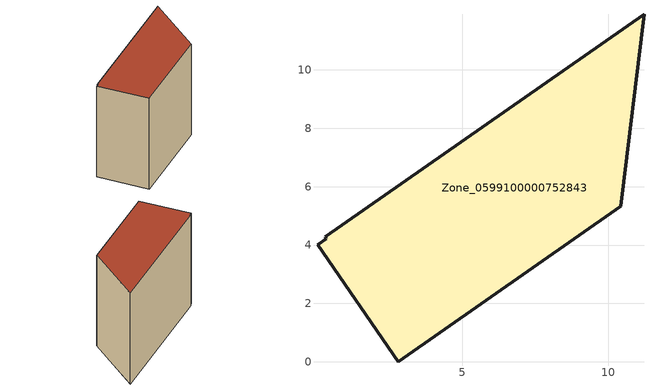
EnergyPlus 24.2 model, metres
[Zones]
Zone_0599100000752843
 floor ground (C_G): 0.34,4.21 0.3,4.28 11.22,11.91 10.42,5.32 2.81,0 0.04,4 z0
 wall outside (C_F): 0.04,4 2.81,0 10.42,5.32 11.22,11.91 0.3,4.28 0.34,4.21 0.04,4 z0:9.14
 roof outside (C_R): 0.3,4.28 0.34,4.21 0.04,4 2.81,0 10.42,5.32 11.22,11.91 z9.14
[BUILDING]
Pand.0599100000752843: North Axis=0; Terrain=City; Loads Convergence Tolerance Value=0.04; Temperature Convergence Tolerance Value=0.4; Solar Distribution=FullExterior; Maximum Number of Warmup Days=25; Minimum Number of Warmup Days=1
[Site:Location]
Rotterdam.The.Hague.AP_ZH_NLD Design_Conditions: Latitude=51.96; Longitude=4.45; Time Zone=1; Elevation=-4.5
[SITE:GROUNDTEMPERATURE:BUILDINGSURFACE]
18, 18, 18, 18, 18, 18, 18, 18, 18, 18, 18, 18
[MATERIAL] Thermal Absorptance=0.9; Solar Absorptance=0.7; Visible Absorptance=0.7
Name | Roughness | Thickness | Conductivity | Density | Specific Heat
G.TI.2006-2014 | MediumSmooth | 0.15 | 0.06 | 540 | 1210
F.TI.2006-2014 | Rough | 0.3 | 0.12 | 1920 | 840
R.TI.2006-2014 | MediumRough | 0.2 | 0.08 | 1500 | 1000
[CONSTRUCTION]
C_G: G.TI.2006-2014
C_F: F.TI.2006-2014
C_R: R.TI.2006-2014
[ZONE]
Zone_0599100000752843: Type=1; Multiplier=1; Ceiling Height=Autocalculate; Volume=Autocalculate; Floor Area=autocalculate; Part of Total Floor Area=Yes
[ZONEINFILTRATION:DESIGNFLOWRATE]
Infil_Zone_0599100000752843: Zone or ZoneList or Space or SpaceList=Zone_0599100000752843; Schedule=AlwaysOn; Design Flow Rate Calculation Method=Flow/Area; Flow Rate per Floor Area=0.0015; Constant Term Coefficient=1; Temperature Term Coefficient=0; Velocity Term Coefficient=0; Velocity Squared Term Coefficient=0
[HVACTEMPLATE:ZONE:IDEALLOADSAIRSYSTEM]
Zone_0599100000752843: Maximum Heating Supply Air Temperature=50; Minimum Cooling Supply Air Temperature=13; Maximum Heating Supply Air Humidity Ratio=0.0156; Minimum Cooling Supply Air Humidity Ratio=0.0077; Heating Limit=NoLimit; Cooling Limit=NoLimit; Dehumidification Control Type=ConstantSensibleHeatRatio; Cooling Sensible Heat Ratio=0.7; Dehumidification Setpoint=60; Humidification Control Type=None; Humidification Setpoint=30; Outdoor Air Method=None; Outdoor Air Flow Rate per Person=0.00944; Outdoor Air Flow Rate per Zone Floor Area=0; Outdoor Air Flow Rate per Zone=0; Demand Controlled Ventilation Type=None; Outdoor Air Economizer Type=NoEconomizer; Heat Recovery Type=None; Sensible Heat Recovery Effectiveness=0.7; Latent Heat Recovery Effectiveness=0.65
[ZONECONTROL:THERMOSTAT]
ThermostatControl_Zone_0599100000752843: Zone or ZoneList=Zone_0599100000752843; Control Type Schedule=DualSetpointControlType; Control 1=Thermostat_Zone_0599100000752843; Temperature Difference Between Cutout And Setpoint=0
[THERMOSTATSETPOINT:DUALSETPOINT]
Thermostat_Zone_0599100000752843: Heating Setpoint Temperature Schedule=HeatingSetpoint_Zone_0599100000752843; Cooling Setpoint Temperature Schedule=CoolingSetpoint_Zone_0599100000752843
[SCHEDULE:COMPACT]
HeatingSetpoint_Zone_0599100000752843: Through: 12/31, For: AllDays, Until: 24:00, 21
CoolingSetpoint_Zone_0599100000752843: Through: 12/31, For: AllDays, Until: 24:00, 24
DualSetpointControlType: Through: 12/31, For: AllDays, Until: 24:00, 4
AlwaysOn: Through: 12/31, For: AllDays, Until: 24:00, 1
